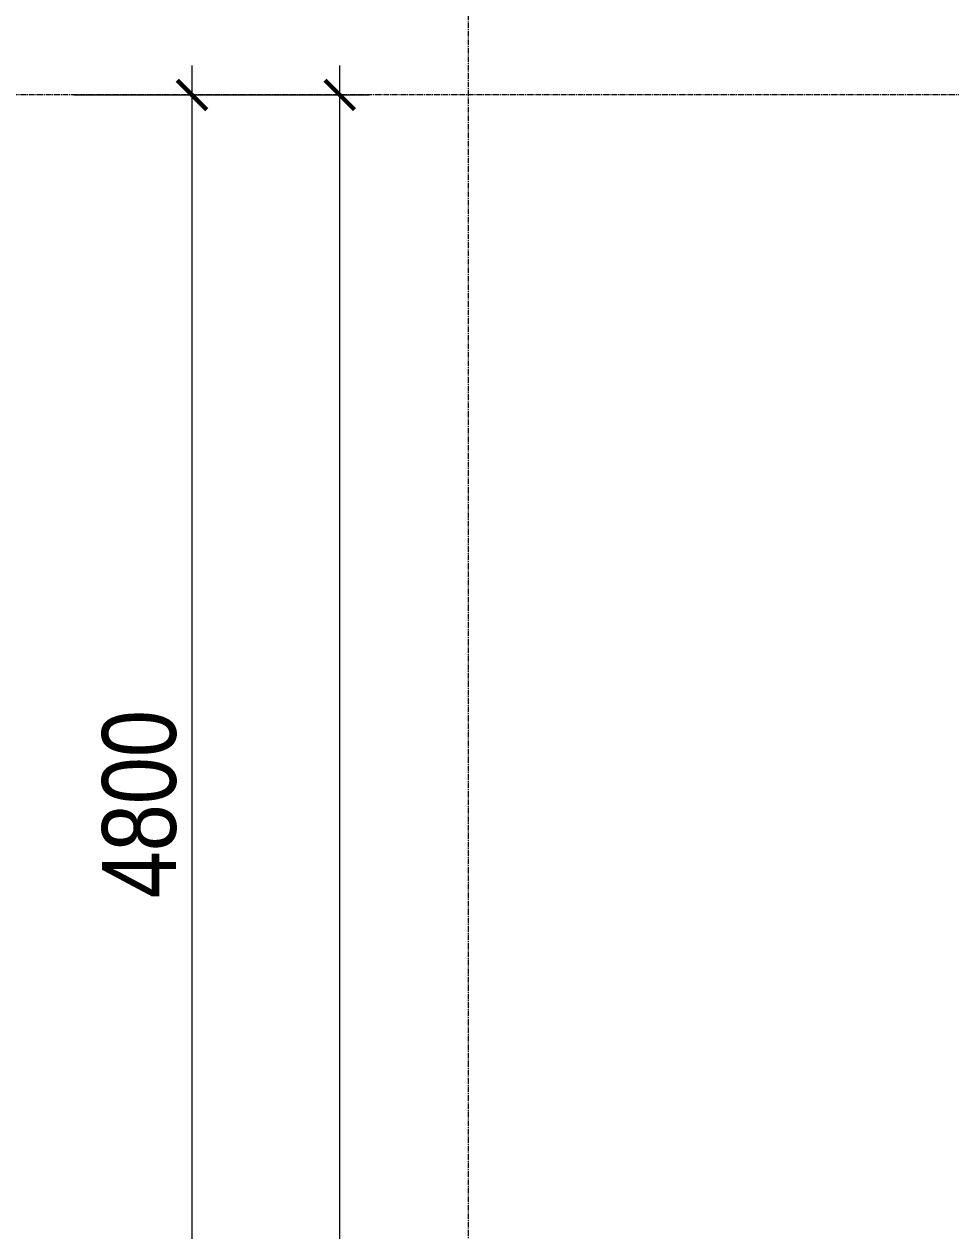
# Model space of a CAD drawing. Header units: millimetres. Extents: x -24360 to 609566, y -391049 to 148426.
# Drawn here: x 69296 to 72432, y 64556 to 68639 of the extents above; entities that cross this region are included whole.
import ezdxf

# ---------------------------------------------------------------- set-up
doc = ezdxf.new("R2010")
doc.units = ezdxf.units.MM
doc.linetypes.add('CENTER2', pattern=[28.575, 19.05, -3.175, 3.175, -3.175])
doc.layers.get('Defpoints').update_dxf_attribs({"color": 140})
doc.layers.add('АР_Оси_РД_100', color=7, linetype='Continuous', lineweight=0, true_color=0x525252)
doc.layers.add('РД_Оси_100', color=7, linetype='Continuous', lineweight=0, true_color=0x525252)
doc.layers.add('АР_Оси_РД_размер', color=8, linetype='Continuous', lineweight=0)
doc.styles.add('style1', font='ARIALN.TTF')
doc.dimstyles.new('Dim100_ареал', dxfattribs={"dimscale": 100, "dimtxt": 2.5, "dimasz": 1, "dimexe": 1, "dimexo": 1, "dimgap": 0.5, "dimtad": 1, "dimzin": 12, "dimdsep": 46, "dimtxsty": 'style1', "dimblk": 'ARCHTICK', "dimcen": 1, "dimdle": 1, "dimclrd": 256, "dimclre": 256, "dimaunit": 1, "dimadec": 0, "dimazin": 3, "dimtfac": 1, "dimtmove": 1, "dimatfit": 3, "dimldrblk": 'OPEN30', "dimfxl": 4, "dimfxlon": 1, "dimtolj": 1, "dimtzin": 0, "dimlwd": 9, "dimlwe": 9, "dimarcsym": 0})

# ---------------------------------------------------------------- blocks, each defined once
blk = doc.blocks.new('_ArchTick')
at = {"color": 0, "linetype": 'ByBlock', "const_width": 0.15}
blk.add_lwpolyline([(-0.5, -0.5), (0.5, 0.5)], dxfattribs=at)
blk = doc.blocks.new('*D149')
at = {"layer": 'Defpoints', "color": 0, "lineweight": 50, "transparency": 16777216}
for p in [(68364, 68400), (70364, 68400), (68364, 15000)]:
    blk.add_point(p, dxfattribs=at)
at = {"layer": 'АР_Оси_РД_размер', "lineweight": 9, "transparency": 16777216}
for p, q in [((70364, 14900), (70364, 68500)), ((69964, 68400), (70464, 68400)), ((69964, 15000), (70464, 15000))]:
    blk.add_line(p, q, dxfattribs=at)
at = {"layer": 'АР_Оси_РД_размер', "lineweight": 9, "transparency": 16777216, "xscale": 100, "yscale": 100, "zscale": 100}
for p, rotation in [((70364, 68400), 90), ((70364, 15000), 270)]:
    blk.add_blockref('_ArchTick', p, dxfattribs=dict(at, rotation=rotation))
at = {"layer": 'АР_Оси_РД_размер', "color": 0, "transparency": 16777216, "insert": (70186.4, 41700), "char_height": 250, "attachment_point": 5, "rotation": 90, "style": 'style1'}
blk.add_mtext('\\A1;53400', dxfattribs=at)
blk = doc.blocks.new('_Open30')
at = {"color": 0, "linetype": 'ByBlock', "lineweight": -2}
for p, q in [((-1, 0.268), (0, 0)), ((0, 0), (-1, -0.268)), ((0, 0), (-1, 0))]:
    blk.add_line(p, q, dxfattribs=at)
blk = doc.blocks.new('*D275')
at = {"layer": 'Defpoints', "color": 0, "lineweight": 50, "transparency": 16777216}
for p in [(68364, 68400), (68364, 63600), (69864, 63600)]:
    blk.add_point(p, dxfattribs=at)
at = {"layer": 'АР_Оси_РД_размер', "lineweight": 9, "transparency": 16777216}
for p, q in [((69864, 68500), (69864, 63500)), ((69464, 68400), (69964, 68400)), ((69464, 63600), (69964, 63600))]:
    blk.add_line(p, q, dxfattribs=at)
at = {"layer": 'АР_Оси_РД_размер', "lineweight": 9, "transparency": 16777216, "xscale": 100, "yscale": 100, "zscale": 100}
for p, rotation in [((69864, 68400), 90), ((69864, 63600), 270)]:
    blk.add_blockref('_ArchTick', p, dxfattribs=dict(at, rotation=rotation))
at = {"layer": 'АР_Оси_РД_размер', "color": 0, "transparency": 16777216, "insert": (69686.4, 66000), "char_height": 250, "attachment_point": 5, "rotation": 90, "style": 'style1'}
blk.add_mtext('\\A1;4800', dxfattribs=at)
blk = doc.blocks.new('СОШ_2200_АР_ОСИ_М100_28.05.24')
at = {"layer": 'АР_Оси_РД_100', "linetype": 'CENTER2'}
blk.add_line((70800, -6155), (70800, 90900), dxfattribs=at)
blk.add_lwpolyline([(78274.959, 68400), (-5454.958, 68400), (-5954.958, 68250)], dxfattribs=at)
at = {"layer": 'АР_Оси_РД_размер'}
for base, p1, p2, picture, middle in [((70363.995, 68400), (68363.995, 15000), (68363.995, 68400), '*D149', (70186.352, 41700)), ((69863.995, 63600), (68363.995, 68400), (68363.995, 63600), '*D275', (69686.352, 66000))]:
    dim = blk.add_linear_dim(base=base, p1=p1, p2=p2, angle=90, dimstyle='Dim100_ареал', dxfattribs=at)
    dim.commit()
    dim.dimension.update_dxf_attribs({"geometry": picture, "text_midpoint": middle})

msp = doc.modelspace()

# ---------------------------------------------------------------- block references
at = {"layer": 'РД_Оси_100'}
msp.add_blockref('СОШ_2200_АР_ОСИ_М100_28.05.24', (0, 0), dxfattribs=at)

doc.saveas('drawing.dxf')
